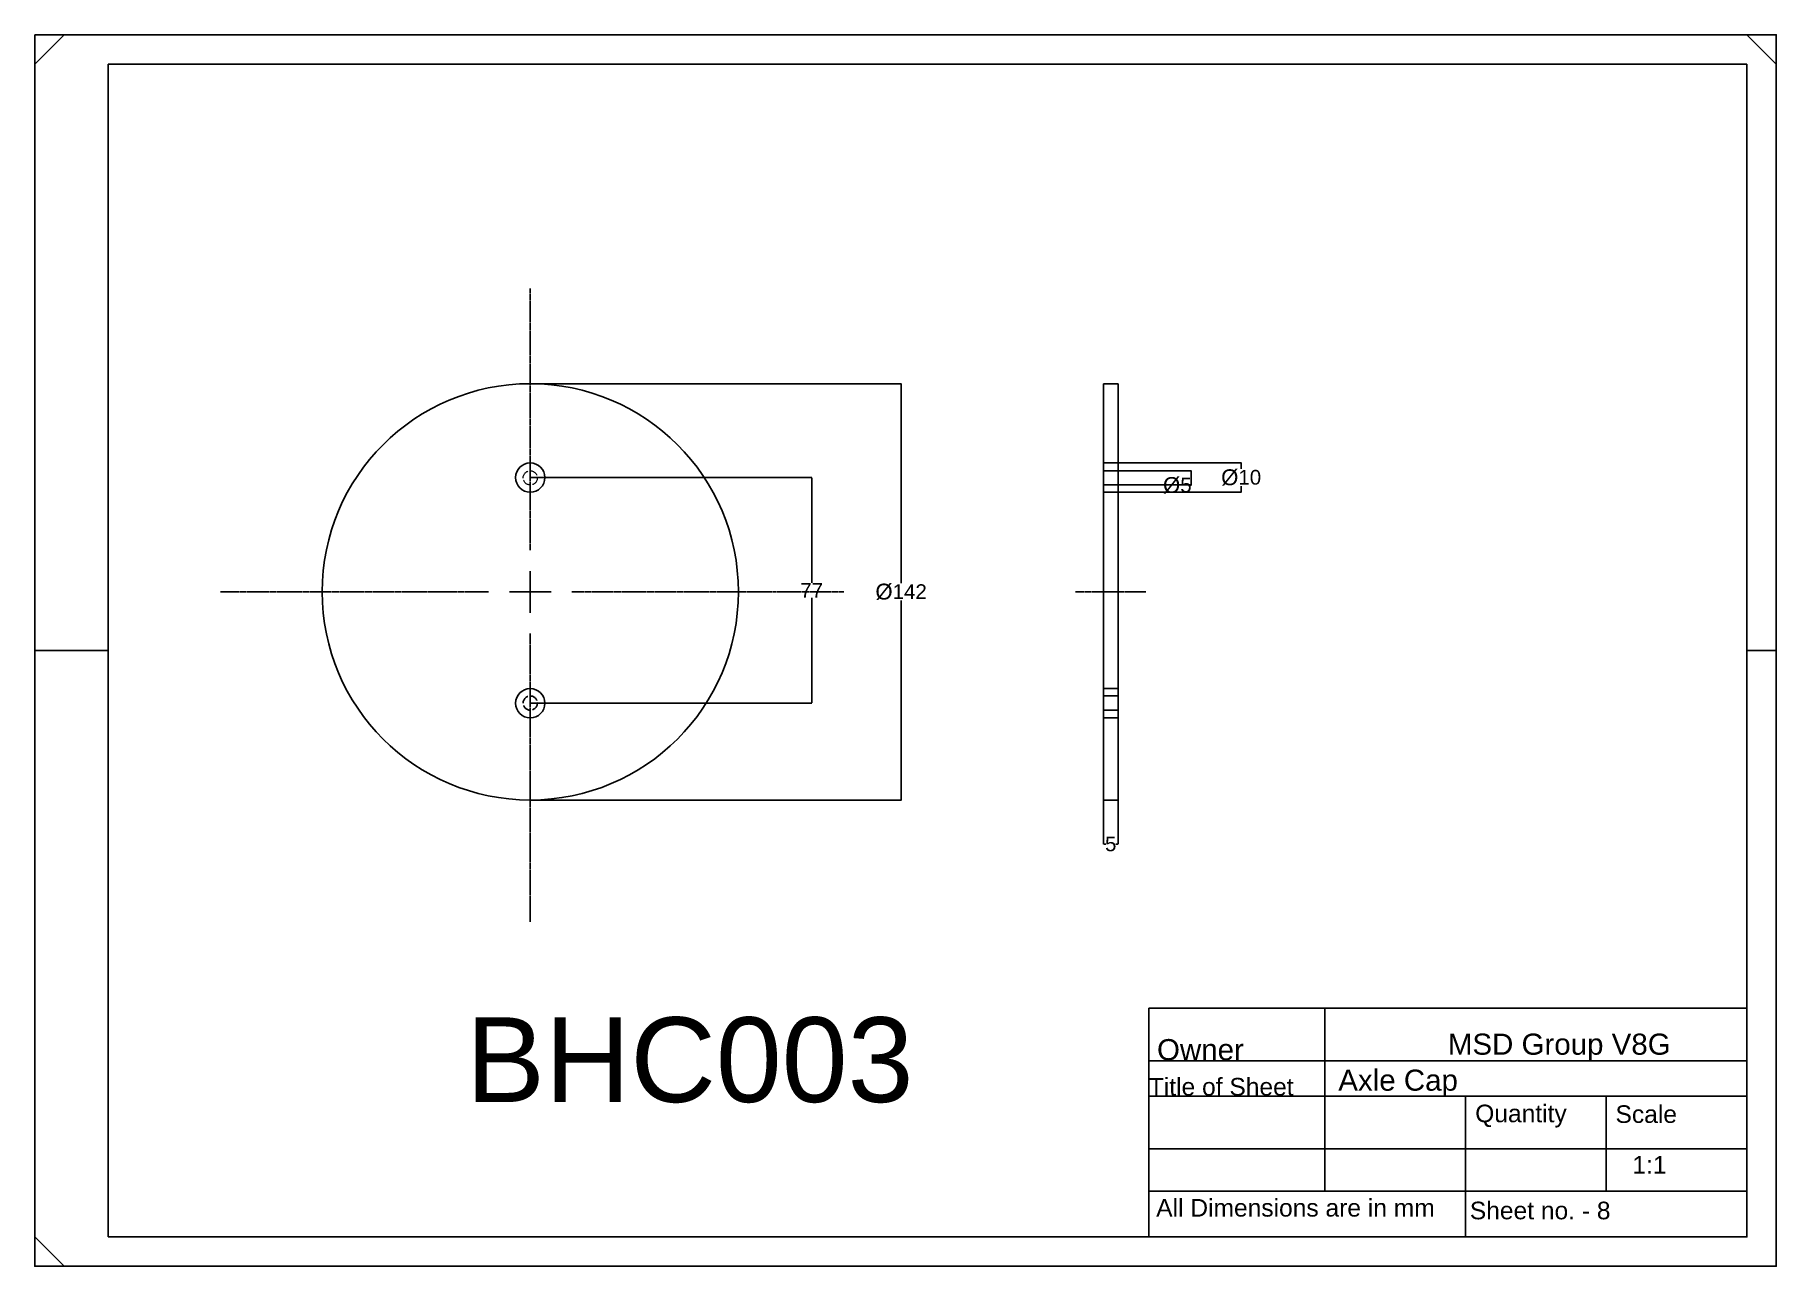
# Model space of a CAD drawing. Header units: millimetres. Extents: x 3091 to 3685, y 1538 to 1958.
import ezdxf

# ---------------------------------------------------------------- set-up
doc = ezdxf.new("R2010")
doc.units = ezdxf.units.MM
doc.linetypes.add('AM_ISO02W050x2', pattern=[3.75, 3, -0.75])
doc.linetypes.add('CENTER2', pattern=[1.125, 0.75, -0.125, 0.125, -0.125])
doc.styles.get("Standard").update_dxf_attribs({"font": 'arial.ttf'})
doc.dimstyles.new('AM_ANSI', dxfattribs={"dimtxt": 5, "dimasz": 0.12, "dimexe": 0.1, "dimexo": 0.05, "dimgap": 0.06, "dimtad": 0, "dimtih": 1, "dimtoh": 1, "dimdec": 4, "dimzin": 7, "dimdsep": 46, "dimtxsty": 'Standard', "dimcen": 0, "dimclrd": 256, "dimclre": 256, "dimclrt": 2, "dimadec": 0, "dimazin": 2, "dimtp": 0.1, "dimtm": 0.1, "dimtfac": 0.71, "dimtdec": 4, "dimtofl": 0, "dimtmove": 0, "dimatfit": 3, "dimfxl": 1, "dimtolj": 1, "dimtzin": 7, "dimlwd": -1, "dimlwe": -1, "dimarcsym": 1})

# ---------------------------------------------------------------- blocks, each defined once
blk = doc.blocks.new('*U11')
at = {"color": 0, "linetype": 'CENTER2', "transparency": 16777216}
for p, q in [((0, 14.2), (0, 103.5)), ((-105.62, 0), (-14.2, 0)), ((14.2, 0), (107, 0)), ((0, -112.5), (0, -14.2))]:
    blk.add_line(p, q, dxfattribs=at)
at = {"color": 0, "linetype": 'Continuous', "transparency": 16777216}
for p, q in [((0, -7.1), (0, 7.1)), ((-7.1, 0), (7.1, 0))]:
    blk.add_line(p, q, dxfattribs=at)
blk = doc.blocks.new('*U12')
at = {"color": 0, "linetype": 'CENTER2', "transparency": 16777216}
blk.add_line((-12, 0), (12, 0), dxfattribs=at)
blk = doc.blocks.new('*D13')
at = {"linetype": 'ByBlock', "transparency": 16777216}
for p, q in [((3259.9, 1838.81), (3386.45, 1838.81)), ((3386.35, 1838.69), (3386.35, 1770.79)), ((3386.35, 1696.93), (3386.35, 1764.84)), ((3259.9, 1696.81), (3386.45, 1696.81))]:
    blk.add_line(p, q, dxfattribs=at)
at = {"transparency": 16777216}
for points in [[(3386.33, 1838.69), (3386.37, 1838.69), (3386.35, 1838.81)], [(3386.33, 1696.93), (3386.37, 1696.93), (3386.35, 1696.81)]]:
    blk.add_solid(points, dxfattribs=at)
at = {"layer": 'Defpoints', "color": 0, "transparency": 16777216}
for p in [(3259.85, 1838.81), (3259.85, 1696.81), (3386.35, 1696.81)]:
    blk.add_point(p, dxfattribs=at)
at = {"color": 2, "transparency": 16777216, "insert": (3386.35, 1767.81), "char_height": 5, "attachment_point": 5}
blk.add_mtext('\\A1;{\\H1.08333x;\\C3;Ø\\H0.92308x;142}', dxfattribs=at)
blk = doc.blocks.new('*D14')
at = {"linetype": 'ByBlock', "transparency": 16777216}
for p, q in [((3259.9, 1806.8), (3355.95, 1806.8)), ((3355.85, 1806.68), (3355.85, 1770.9)), ((3355.85, 1730.01), (3355.85, 1765.78)), ((3259.9, 1729.89), (3355.95, 1729.89))]:
    blk.add_line(p, q, dxfattribs=at)
at = {"transparency": 16777216}
for points in [[(3355.83, 1806.68), (3355.87, 1806.68), (3355.85, 1806.8)], [(3355.83, 1730.01), (3355.87, 1730.01), (3355.85, 1729.89)]]:
    blk.add_solid(points, dxfattribs=at)
at = {"layer": 'Defpoints', "color": 0, "transparency": 16777216}
for p in [(3259.85, 1806.8), (3259.85, 1729.89), (3355.85, 1729.89)]:
    blk.add_point(p, dxfattribs=at)
at = {"color": 2, "transparency": 16777216, "insert": (3355.85, 1768.34), "char_height": 5, "attachment_point": 5}
blk.add_mtext('\\A1;{\\C3;77}', dxfattribs=at)
blk = doc.blocks.new('*D15')
at = {"linetype": 'ByBlock', "transparency": 16777216}
for p, q in [((3455.35, 1696.76), (3455.35, 1681.71)), ((3460.35, 1696.76), (3460.35, 1681.71)), ((3455.47, 1681.81), (3456.14, 1681.81)), ((3460.23, 1681.81), (3459.57, 1681.81))]:
    blk.add_line(p, q, dxfattribs=at)
at = {"transparency": 16777216}
for points in [[(3455.47, 1681.83), (3455.47, 1681.79), (3455.35, 1681.81)], [(3460.23, 1681.83), (3460.23, 1681.79), (3460.35, 1681.81)]]:
    blk.add_solid(points, dxfattribs=at)
at = {"layer": 'Defpoints', "color": 0, "transparency": 16777216}
for p in [(3455.35, 1696.81), (3460.35, 1696.81), (3460.35, 1681.81)]:
    blk.add_point(p, dxfattribs=at)
at = {"color": 2, "transparency": 16777216, "insert": (3457.85, 1681.81), "char_height": 5, "attachment_point": 5}
blk.add_mtext('\\A1;{\\C3;5}', dxfattribs=at)
blk = doc.blocks.new('*D16')
at = {"linetype": 'ByBlock', "transparency": 16777216}
for p, q in [((3460.4, 1809.11), (3485.45, 1809.11)), ((3485.35, 1808.99), (3485.35, 1804.4)), ((3460.4, 1804.28), (3485.45, 1804.28)), ((3485.35, 1804.16), (3485.23, 1804.16)), ((3485.35, 1804.28), (3485.35, 1804.16))]:
    blk.add_line(p, q, dxfattribs=at)
at = {"transparency": 16777216}
for points in [[(3485.33, 1808.99), (3485.37, 1808.99), (3485.35, 1809.11)], [(3485.33, 1804.4), (3485.37, 1804.4), (3485.35, 1804.28)]]:
    blk.add_solid(points, dxfattribs=at)
at = {"layer": 'Defpoints', "color": 0, "transparency": 16777216}
for p in [(3460.35, 1809.11), (3460.35, 1804.28), (3485.35, 1804.28)]:
    blk.add_point(p, dxfattribs=at)
at = {"color": 2, "transparency": 16777216, "insert": (3480.58, 1804.16), "char_height": 5, "attachment_point": 5}
blk.add_mtext('\\A1;{\\H1.08333x;\\C3;Ø\\H0.92308x;5}', dxfattribs=at)
blk = doc.blocks.new('*D17')
at = {"linetype": 'ByBlock', "transparency": 16777216}
for p, q in [((3455.4, 1811.8), (3502.45, 1811.8)), ((3502.35, 1811.68), (3502.35, 1809.77)), ((3455.4, 1801.8), (3502.45, 1801.8)), ((3502.35, 1801.92), (3502.35, 1803.82))]:
    blk.add_line(p, q, dxfattribs=at)
at = {"transparency": 16777216}
for points in [[(3502.33, 1811.68), (3502.37, 1811.68), (3502.35, 1811.8)], [(3502.33, 1801.92), (3502.37, 1801.92), (3502.35, 1801.8)]]:
    blk.add_solid(points, dxfattribs=at)
at = {"layer": 'Defpoints', "color": 0, "transparency": 16777216}
for p in [(3455.35, 1811.8), (3455.35, 1801.8), (3502.35, 1801.8)]:
    blk.add_point(p, dxfattribs=at)
at = {"color": 2, "transparency": 16777216, "insert": (3502.35, 1806.8), "char_height": 5, "attachment_point": 5}
blk.add_mtext('\\A1;{\\H1.08333x;\\C3;Ø\\H0.92308x;10}', dxfattribs=at)

msp = doc.modelspace()

# ---------------------------------------------------------------- linework, layer by layer
for p, q in [((3090.85311, 1947.81406), (3100.85311, 1957.81406)), ((3684.85311, 1947.81406), (3674.85311, 1957.81406)), ((3455.35311, 1838.81406), (3460.35311, 1838.81406)), ((3455.35311, 1838.81406), (3455.35311, 1696.81406)), ((3460.35311, 1696.81406), (3460.35311, 1838.81406)), ((3259.85311, 1811.79743), (3259.85436, 1811.79743)), ((3455.35311, 1811.79743), (3460.35311, 1811.79743)), ((3259.85311, 1809.11025), (3259.85436, 1809.11025)), ((3455.35311, 1809.11025), (3460.35311, 1809.11025)), ((3259.85311, 1804.2759), (3259.85436, 1804.2759)), ((3259.85311, 1801.79618), (3259.85436, 1801.79618)), ((3455.35311, 1804.2759), (3460.35311, 1804.2759)), ((3455.35311, 1801.79618), (3460.35311, 1801.79618)), ((3090.85311, 1747.81406), (3115.85311, 1747.81406)), ((3674.85311, 1747.81406), (3684.85311, 1747.81406)), ((3259.85436, 1734.81531), (3259.85373, 1734.81531)), ((3460.35311, 1734.81531), (3455.35311, 1734.81531)), ((3259.85311, 1732.30347), (3259.85436, 1732.30347)), ((3455.35311, 1732.30347), (3460.35311, 1732.30347)), ((3259.85311, 1727.46912), (3259.85436, 1727.46912)), ((3455.35311, 1727.46912), (3460.35311, 1727.46912)), ((3460.35311, 1724.81406), (3455.35311, 1724.81406)), ((3455.35311, 1696.81406), (3460.35311, 1696.81406)), ((3455.35311, 1696.81406), (3460.35311, 1696.81406)), ((3578.85311, 1563.41406), (3578.85311, 1547.81406)), ((3090.85311, 1547.81406), (3100.85311, 1537.81406))]:
    msp.add_line(p, q)
for points in [[(3090.85311, 1957.81406), (3684.85311, 1957.81406), (3684.85311, 1537.81406), (3090.85311, 1537.81406)], [(3470.85311, 1625.81406), (3674.85311, 1625.81406), (3674.85311, 1547.81406), (3470.85311, 1547.81406)], [(3470.85311, 1547.81406), (3674.85311, 1547.81406), (3674.85311, 1607.81406), (3470.85311, 1607.81406)], [(3470.85311, 1547.81406), (3674.85311, 1547.81406), (3674.85311, 1595.81406), (3470.85311, 1595.81406)], [(3626.85311, 1595.81406), (3578.85311, 1595.81406), (3578.85311, 1563.41406), (3626.85311, 1563.41406)], [(3674.85311, 1595.81406), (3626.85311, 1595.81406), (3626.85311, 1563.41406), (3674.85311, 1563.41406)], [(3470.85311, 1547.81406), (3674.85311, 1547.81406), (3674.85311, 1577.81406), (3470.85311, 1577.81406)], [(3470.85311, 1547.81406), (3674.85311, 1547.81406), (3674.85311, 1563.41406), (3470.85311, 1563.41406)]]:
    msp.add_lwpolyline(points, close=True)
for points in [[(3674.85311, 1537.81406), (3684.85311, 1537.81406), (3684.85311, 1957.81406), (3674.85311, 1957.81406)], [(3115.85311, 1947.81406), (3115.85311, 1547.81406)], [(3674.85311, 1947.81406), (3115.85311, 1947.81406)], [(3674.85311, 1947.81406), (3674.85311, 1547.81406)], [(3530.85311, 1563.41406), (3530.85311, 1625.81406), (3674.85311, 1625.81406), (3674.85311, 1547.81406), (3530.85311, 1547.81406)], [(3090.85311, 1547.81406), (3090.85311, 1537.81406), (3684.85311, 1537.81406), (3684.85311, 1547.81406)], [(3674.85311, 1547.81406), (3115.85311, 1547.81406)]]:
    msp.add_lwpolyline(points)
for centre, radius in [((3259.85311, 1767.81406), 71), ((3259.85373, 1806.79681), 5.00062), ((3259.85373, 1729.81468), 5.00062)]:
    msp.add_circle(centre, radius)
at = {"linetype": 'AM_ISO02W050x2', "lineweight": 15}
msp.add_circle((3259.85373, 1806.69307), 2.41717, dxfattribs=at)
at = {"linetype": 'AM_ISO02W050x2'}
msp.add_circle((3259.85373, 1729.8863), 2.41717, dxfattribs=at)

# ---------------------------------------------------------------- block references
at = {"linetype": 'CENTER2'}
for name, p in [('*U11', (3259.85311, 1767.81406)), ('*U12', (3457.85311, 1767.81406))]:
    msp.add_blockref(name, p, dxfattribs=at)

# ---------------------------------------------------------------- texts
msp.add_text('BHC003', height=28.916407).set_placement((3237.89372, 1593.79355))
at = {"attachment_point": 1}
for s, width, heights, insert, char_height in [('MSD Group V8G', 112.7393063, [0], (3572.85311, 1617.13575), 7.2), (' Owner', 50.617645, [0], (3470.85311, 1615.26454), 7.2), ('Axle Cap', 138.9083223, [0], (3535.4862, 1604.86072), 7.2), ('Title of Sheet', 54.7590919, [0], (3470.85311, 1602.0187), 6), ('Quantity', 40.2640362, [0], (3582.19249, 1592.9066), 6), ('Scale', 41.4144354, [0], (3630.04917, 1592.67671), 6), ('\\pxi-3,l4,t4;1:1', 40.9471289, [0], (3629.78912, 1575.38679), 6), ('All Dimensions are in mm', 115.8458807, [0], (3473.36454, 1560.72243), 6), ('Sheet no. - 8', 87.2004007, [2.1729], (3580.35184, 1559.80288), 6)]:
    msp.add_mtext_dynamic_manual_height_columns(s, width=width, gutter_width=15, heights=heights, dxfattribs=dict(at, insert=insert, char_height=char_height))

# ---------------------------------------------------------------- dimensions: what is measured, and where the dimension line sits
for base, p1, p2, text, picture, middle in [((3386.35311, 1696.81406), (3259.85311, 1838.81406), (3259.85311, 1696.81406), '{\\H1.08333x;\\C3;Ø\\H0.92308x;142}', '*D13', (3386.35311, 1767.81406)), ((3502.35311, 1801.79618), (3455.35311, 1811.79743), (3455.35311, 1801.79618), '{\\H1.08333x;\\C3;Ø\\H0.92308x;10}', '*D17', (3502.35311, 1806.79681)), ((3355.85311, 1729.8863), (3259.85373, 1806.79681), (3259.85373, 1729.8863), '{\\C3;77}', '*D14', (3355.85311, 1768.34155)), ((3485.35311, 1804.2759), (3460.35311, 1809.11025), (3460.35311, 1804.2759), '{\\H1.08333x;\\C3;Ø\\H0.92308x;5}', '*D16', (3480.58097, 1804.1559))]:
    dim = msp.add_linear_dim(base=base, p1=p1, p2=p2, angle=90, text=text, dimstyle='AM_ANSI')
    dim.commit()
    dim.dimension.update_dxf_attribs({"geometry": picture, "text_midpoint": middle})
dim = msp.add_linear_dim(base=(3460.35311, 1681.81406), p1=(3455.35311, 1696.81406), p2=(3460.35311, 1696.81406), text='{\\C3;5}', dimstyle='AM_ANSI')
dim.commit()
dim.dimension.update_dxf_attribs({"geometry": '*D15', "text_midpoint": (3457.85311, 1681.81406)})

doc.saveas('drawing.dxf')
